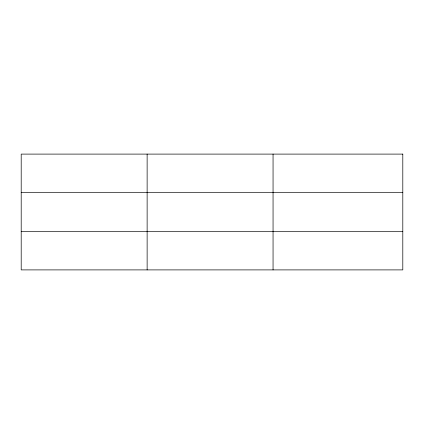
<?xml version="1.0" encoding="UTF-8"?>
<svg xmlns="http://www.w3.org/2000/svg" width="424" height="424" viewBox="0 0 424 424"><rect width="100%" height="100%" fill="white"/><g stroke="black" fill="none" stroke-linecap="round" stroke-linejoin="round"><path stroke-width="0.64" d="M147.128 154.103L147.128 269.897M273.056 154.103L273.056 269.897M21.2 192.316L402.8 192.316M21.2 231.684L402.8 231.684M402.8 154.103L402.8 269.897L21.2 269.897L21.2 154.103L402.8 154.103"/></g></svg>
